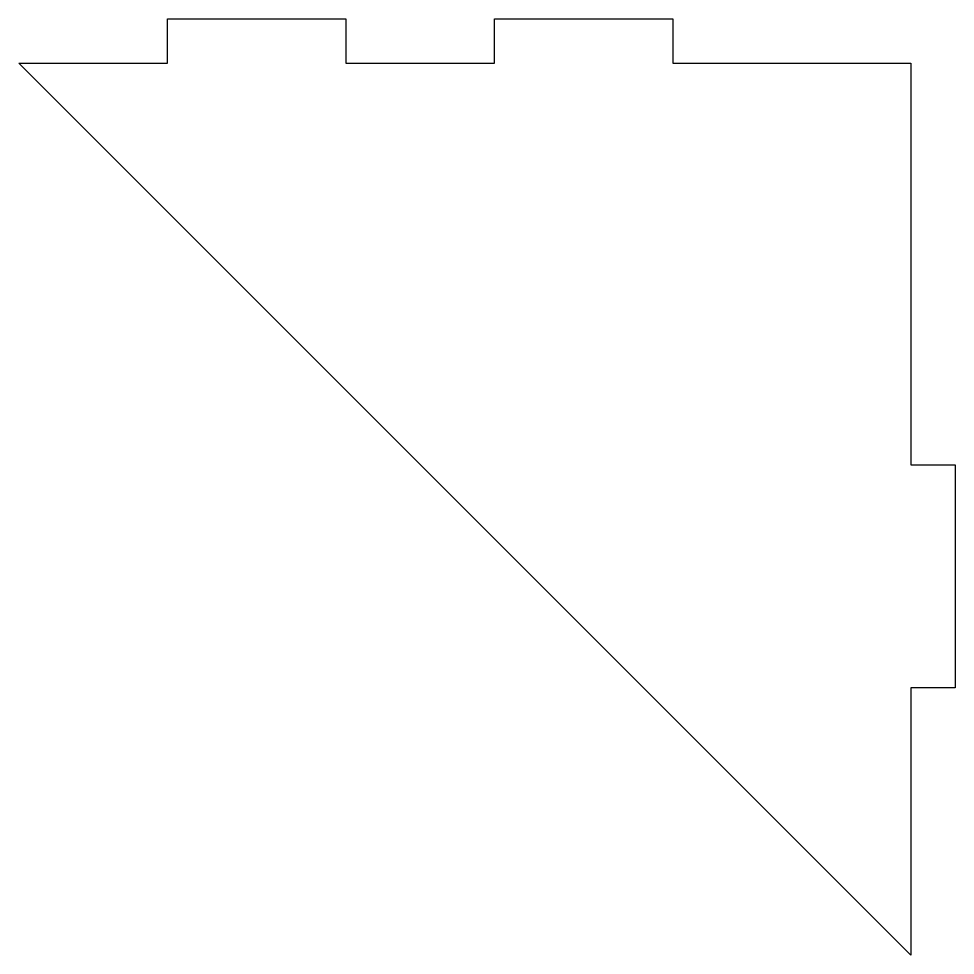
# Model space of a CAD drawing. Header units: millimetres. Extents: x 0 to 63, y 0 to 63.
import ezdxf

# ---------------------------------------------------------------- set-up
doc = ezdxf.new("R2010")
doc.units = ezdxf.units.MM
doc.layers.add('CUT', color=1, linetype='CONTINUOUS')

msp = doc.modelspace()

# ---------------------------------------------------------------- linework, layer by layer
at = {"layer": 'CUT', "color": 1}
msp.add_lwpolyline([(0, 60), (10, 60), (10, 63), (22, 63), (22, 60), (32, 60), (32, 63), (44, 63), (44, 60), (60, 60), (60, 33), (63, 33), (63, 18), (60, 18), (60, 0)], close=True, dxfattribs=at)

doc.saveas('drawing.dxf')
